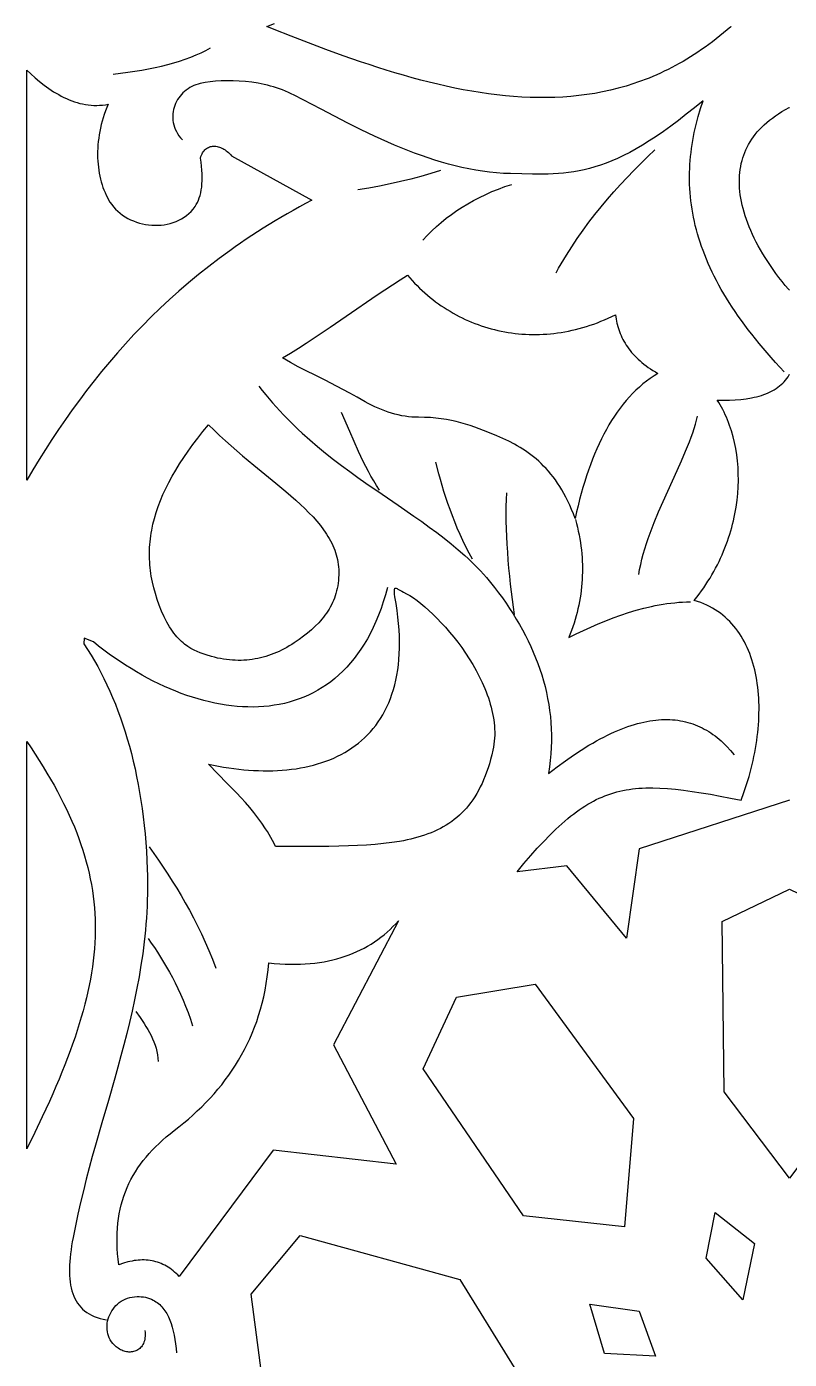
# Model space of a CAD drawing. Extents: x -332 to 348, y -263 to 352.
# Drawn here: x -270.84 to -243.46, y -111.59 to -63.72 of the extents above; entities that cross this region are included whole.
import ezdxf

# ---------------------------------------------------------------- set-up
doc = ezdxf.new("R2010")
doc.units = 0
doc.layers.add('LAYER_1', color=18, linetype='CONTINUOUS')
doc.layers.add('LAYER_2', color=174, linetype='CONTINUOUS')

msp = doc.modelspace()

# ---------------------------------------------------------------- linework, layer by layer
at = {"layer": 'LAYER_1'}
for points in [[(-245.561, -63.718), (-245.564, -63.721), (-245.694, -63.835), (-245.824, -63.945), (-245.954, -64.052), (-246.085, -64.157), (-246.216, -64.258), (-246.348, -64.357), (-246.48, -64.452), (-246.612, -64.545), (-246.744, -64.635), (-246.877, -64.722), (-247.01, -64.807), (-247.144, -64.888), (-247.278, -64.967), (-247.412, -65.044), (-247.546, -65.117), (-247.681, -65.189), (-247.816, -65.257), (-247.951, -65.323), (-248.087, -65.387), (-248.223, -65.448), (-248.36, -65.507), (-248.496, -65.563), (-248.633, -65.617), (-248.771, -65.668), (-248.909, -65.718), (-249.044, -65.764), (-249.324, -65.852), (-249.603, -65.93), (-249.883, -65.999), (-250.165, -66.061), (-250.448, -66.114), (-250.733, -66.158), (-251.019, -66.195), (-251.307, -66.224), (-251.596, -66.246), (-251.887, -66.26), (-252.178, -66.268), (-252.472, -66.268), (-252.767, -66.261), (-253.063, -66.248), (-253.36, -66.228), (-253.658, -66.202), (-253.958, -66.17), (-254.259, -66.131), (-254.56, -66.087), (-254.863, -66.038), (-255.167, -65.983), (-255.472, -65.923), (-255.777, -65.858), (-256.083, -65.788), (-256.39, -65.714), (-256.697, -65.635), (-257.005, -65.552), (-257.314, -65.465), (-257.623, -65.374), (-257.932, -65.28), (-258.241, -65.182), (-258.551, -65.081), (-258.86, -64.978), (-259.482, -64.762), (-260.102, -64.537), (-260.722, -64.304), (-261.341, -64.065), (-261.958, -63.822), (-262.217, -63.718), (-261.948, -63.611)], [(-243.463, -73.183), (-243.488, -73.154), (-243.608, -73.011), (-243.723, -72.869), (-243.835, -72.726), (-243.942, -72.583), (-244.045, -72.441), (-244.145, -72.299), (-244.239, -72.158), (-244.33, -72.016), (-244.417, -71.876), (-244.499, -71.736), (-244.577, -71.596), (-244.651, -71.457), (-244.721, -71.319), (-244.786, -71.182), (-244.847, -71.046), (-244.904, -70.911), (-244.957, -70.778), (-245.005, -70.645), (-245.049, -70.514), (-245.088, -70.384), (-245.124, -70.255), (-245.155, -70.128), (-245.182, -70.003), (-245.205, -69.879), (-245.223, -69.757), (-245.238, -69.636), (-245.248, -69.518), (-245.255, -69.401), (-245.257, -69.286), (-245.255, -69.173), (-245.25, -69.062), (-245.24, -68.952), (-245.226, -68.845), (-245.209, -68.739), (-245.188, -68.635), (-245.162, -68.532), (-245.133, -68.431), (-245.1, -68.332), (-245.063, -68.234), (-245.022, -68.138), (-244.977, -68.043), (-244.927, -67.95), (-244.874, -67.857), (-244.815, -67.766), (-244.753, -67.676), (-244.686, -67.588), (-244.613, -67.5), (-244.536, -67.414), (-244.454, -67.329), (-244.367, -67.245), (-244.275, -67.162), (-244.177, -67.081), (-244.073, -67.001), (-243.964, -66.923), (-243.85, -66.846), (-243.729, -66.771), (-243.602, -66.698), (-243.47, -66.626), (-243.463, -66.623)], [(-243.463, -91.501), (-248.853, -93.25), (-249.305, -96.465), (-251.448, -93.859), (-253.239, -94.075), (-252.988, -93.777), (-252.745, -93.496), (-252.51, -93.233), (-252.281, -92.987), (-252.059, -92.759), (-251.842, -92.546), (-251.629, -92.35), (-251.524, -92.258), (-251.419, -92.169), (-251.315, -92.085), (-251.212, -92.004), (-251.109, -91.927), (-251.007, -91.853), (-250.905, -91.783), (-250.803, -91.717), (-250.7, -91.654), (-250.598, -91.595), (-250.496, -91.539), (-250.393, -91.487), (-250.29, -91.437), (-250.186, -91.392), (-250.082, -91.349), (-249.977, -91.309), (-249.871, -91.273), (-249.764, -91.24), (-249.656, -91.21), (-249.547, -91.182), (-249.436, -91.158), (-249.324, -91.137), (-249.211, -91.118), (-249.096, -91.102), (-248.98, -91.089), (-248.861, -91.079), (-248.741, -91.071), (-248.618, -91.066), (-248.494, -91.063), (-248.367, -91.063), (-248.106, -91.07), (-247.835, -91.086), (-247.553, -91.112), (-247.259, -91.146), (-246.952, -91.188), (-246.632, -91.238), (-246.297, -91.295), (-245.946, -91.359), (-245.58, -91.431), (-245.196, -91.508), (-245.092, -91.225), (-244.996, -90.939), (-244.91, -90.653), (-244.832, -90.366), (-244.764, -90.078), (-244.733, -89.935), (-244.705, -89.791), (-244.679, -89.648), (-244.655, -89.505), (-244.634, -89.363), (-244.615, -89.221), (-244.598, -89.079), (-244.584, -88.938), (-244.573, -88.798), (-244.563, -88.658), (-244.557, -88.52), (-244.553, -88.382), (-244.551, -88.245), (-244.552, -88.109), (-244.556, -87.974), (-244.562, -87.841), (-244.57, -87.708), (-244.582, -87.577), (-244.596, -87.448), (-244.612, -87.319), (-244.631, -87.193), (-244.653, -87.067), (-244.678, -86.944), (-244.705, -86.822), (-244.735, -86.702), (-244.768, -86.584), (-244.804, -86.468), (-244.842, -86.354), (-244.883, -86.242), (-244.927, -86.132), (-244.974, -86.025), (-245.024, -85.919), (-245.077, -85.817), (-245.132, -85.716), (-245.191, -85.618), (-245.252, -85.523), (-245.316, -85.43), (-245.383, -85.34), (-245.454, -85.253), (-245.527, -85.169), (-245.603, -85.087), (-245.682, -85.009), (-245.765, -84.934), (-245.85, -84.862), (-245.938, -84.793), (-246.03, -84.727), (-246.125, -84.665), (-246.223, -84.606), (-246.324, -84.551), (-246.428, -84.5), (-246.535, -84.452), (-246.646, -84.407), (-246.759, -84.367), (-246.876, -84.33), (-246.787, -84.218), (-246.701, -84.105), (-246.617, -83.99), (-246.537, -83.875), (-246.458, -83.759), (-246.383, -83.643), (-246.31, -83.525), (-246.24, -83.407), (-246.173, -83.288), (-246.108, -83.169), (-246.046, -83.049), (-245.986, -82.929), (-245.929, -82.809), (-245.875, -82.687), (-245.823, -82.566), (-245.774, -82.444), (-245.727, -82.322), (-245.682, -82.2), (-245.641, -82.078), (-245.601, -81.955), (-245.564, -81.833), (-245.53, -81.71), (-245.498, -81.587), (-245.468, -81.465), (-245.441, -81.342), (-245.416, -81.22), (-245.393, -81.098), (-245.373, -80.976), (-245.339, -80.734), (-245.314, -80.492), (-245.299, -80.253), (-245.292, -80.016), (-245.294, -79.781), (-245.304, -79.549), (-245.323, -79.321), (-245.35, -79.097), (-245.386, -78.876), (-245.429, -78.66), (-245.48, -78.448), (-245.539, -78.242), (-245.606, -78.041), (-245.642, -77.943), (-245.68, -77.846), (-245.72, -77.751), (-245.761, -77.658), (-245.805, -77.566), (-245.85, -77.475), (-245.897, -77.387), (-245.946, -77.3), (-245.996, -77.215), (-246.049, -77.132), (-245.829, -77.137), (-245.615, -77.135), (-245.406, -77.126), (-245.203, -77.109), (-245.007, -77.085), (-244.818, -77.052), (-244.726, -77.033), (-244.637, -77.012), (-244.549, -76.988), (-244.464, -76.963), (-244.381, -76.935), (-244.301, -76.904), (-244.223, -76.872), (-244.148, -76.837), (-244.075, -76.8), (-244.005, -76.761), (-243.937, -76.719), (-243.873, -76.674), (-243.811, -76.627), (-243.753, -76.578), (-243.697, -76.526), (-243.645, -76.472), (-243.596, -76.414), (-243.55, -76.355), (-243.507, -76.292), (-243.468, -76.227), (-243.468, -76.209), (-243.463, -76.218)]]:
    msp.add_lwpolyline(points, dxfattribs=at)
for points in [[(-270.694, -65.415), (-270.541, -65.553), (-270.382, -65.687), (-270.217, -65.816), (-270.047, -65.939), (-269.872, -66.054), (-269.783, -66.109), (-269.692, -66.161), (-269.601, -66.211), (-269.508, -66.258), (-269.414, -66.302), (-269.319, -66.343), (-269.224, -66.381), (-269.127, -66.415), (-269.03, -66.446), (-268.932, -66.473), (-268.833, -66.496), (-268.733, -66.515), (-268.632, -66.53), (-268.531, -66.541), (-268.429, -66.547), (-268.327, -66.548), (-268.224, -66.544), (-268.12, -66.536), (-268.017, -66.522), (-267.912, -66.502), (-267.963, -66.625), (-268.011, -66.748), (-268.054, -66.871), (-268.094, -66.994), (-268.13, -67.116), (-268.163, -67.239), (-268.191, -67.362), (-268.217, -67.484), (-268.238, -67.605), (-268.256, -67.726), (-268.271, -67.846), (-268.282, -67.966), (-268.29, -68.084), (-268.294, -68.202), (-268.296, -68.318), (-268.294, -68.433), (-268.288, -68.547), (-268.28, -68.659), (-268.268, -68.77), (-268.254, -68.879), (-268.236, -68.986), (-268.215, -69.091), (-268.191, -69.195), (-268.165, -69.296), (-268.135, -69.395), (-268.103, -69.492), (-268.067, -69.586), (-268.029, -69.678), (-267.989, -69.767), (-267.945, -69.854), (-267.899, -69.938), (-267.851, -70.018), (-267.789, -70.109), (-267.721, -70.195), (-267.647, -70.276), (-267.568, -70.352), (-267.485, -70.423), (-267.396, -70.488), (-267.304, -70.549), (-267.208, -70.604), (-267.108, -70.654), (-267.006, -70.699), (-266.901, -70.738), (-266.793, -70.772), (-266.684, -70.8), (-266.574, -70.823), (-266.463, -70.839), (-266.351, -70.85), (-266.238, -70.855), (-266.126, -70.854), (-266.015, -70.847), (-265.905, -70.834), (-265.795, -70.815), (-265.688, -70.79), (-265.583, -70.758), (-265.48, -70.72), (-265.38, -70.675), (-265.284, -70.624), (-265.191, -70.566), (-265.103, -70.502), (-265.018, -70.431), (-264.939, -70.353), (-264.865, -70.269), (-264.797, -70.177), (-264.752, -70.106), (-264.711, -70.031), (-264.675, -69.952), (-264.643, -69.868), (-264.616, -69.778), (-264.592, -69.684), (-264.573, -69.585), (-264.559, -69.48), (-264.549, -69.37), (-264.543, -69.255), (-264.541, -69.134), (-264.544, -69.007), (-264.552, -68.874), (-264.564, -68.734), (-264.58, -68.589), (-264.6, -68.437), (-264.585, -68.385), (-264.567, -68.336), (-264.547, -68.291), (-264.525, -68.25), (-264.501, -68.212), (-264.474, -68.177), (-264.446, -68.146), (-264.416, -68.118), (-264.384, -68.094), (-264.351, -68.073), (-264.317, -68.055), (-264.281, -68.04), (-264.244, -68.029), (-264.206, -68.02), (-264.168, -68.015), (-264.128, -68.013), (-264.088, -68.013), (-264.047, -68.017), (-264.006, -68.024), (-263.965, -68.033), (-263.923, -68.045), (-263.882, -68.06), (-263.84, -68.078), (-263.799, -68.099), (-263.758, -68.122), (-263.718, -68.148), (-263.678, -68.176), (-263.638, -68.207), (-263.6, -68.24), (-263.562, -68.276), (-263.526, -68.314), (-263.491, -68.355), (-260.601, -69.952), (-260.828, -70.072), (-261.053, -70.195), (-261.275, -70.318), (-261.495, -70.443), (-261.712, -70.57), (-261.926, -70.698), (-262.138, -70.827), (-262.347, -70.957), (-262.554, -71.089), (-262.758, -71.222), (-262.96, -71.357), (-263.16, -71.493), (-263.357, -71.63), (-263.551, -71.768), (-263.934, -72.049), (-264.307, -72.334), (-264.672, -72.624), (-265.027, -72.919), (-265.375, -73.219), (-265.713, -73.523), (-266.044, -73.832), (-266.367, -74.144), (-266.682, -74.461), (-266.989, -74.782), (-267.29, -75.107), (-267.583, -75.436), (-267.869, -75.768), (-268.149, -76.104), (-268.422, -76.444), (-268.689, -76.787), (-268.949, -77.133), (-269.204, -77.482), (-269.453, -77.835), (-269.697, -78.19), (-269.936, -78.549), (-270.169, -78.91), (-270.398, -79.273), (-270.621, -79.639), (-270.841, -80.008), (-270.841, -65.276)], [(-257.088, -72.739), (-257.003, -72.834), (-256.915, -72.928), (-256.826, -73.019), (-256.735, -73.108), (-256.643, -73.195), (-256.549, -73.28), (-256.454, -73.363), (-256.357, -73.443), (-256.259, -73.521), (-256.16, -73.598), (-256.059, -73.671), (-255.957, -73.743), (-255.853, -73.812), (-255.748, -73.879), (-255.642, -73.944), (-255.535, -74.007), (-255.427, -74.067), (-255.317, -74.125), (-255.207, -74.18), (-255.095, -74.233), (-254.982, -74.284), (-254.868, -74.333), (-254.754, -74.378), (-254.638, -74.422), (-254.521, -74.463), (-254.404, -74.502), (-254.285, -74.538), (-254.166, -74.572), (-254.046, -74.603), (-253.925, -74.632), (-253.803, -74.658), (-253.681, -74.681), (-253.558, -74.702), (-253.434, -74.721), (-253.31, -74.737), (-253.185, -74.75), (-253.06, -74.761), (-252.934, -74.769), (-252.808, -74.774), (-252.681, -74.777), (-252.554, -74.777), (-252.426, -74.774), (-252.298, -74.769), (-252.169, -74.761), (-252.041, -74.75), (-251.912, -74.737), (-251.782, -74.72), (-251.653, -74.701), (-251.523, -74.679), (-251.394, -74.655), (-251.264, -74.627), (-251.134, -74.597), (-251.004, -74.563), (-250.874, -74.527), (-250.744, -74.488), (-250.614, -74.446), (-250.484, -74.401), (-250.354, -74.354), (-250.224, -74.303), (-250.094, -74.249), (-249.965, -74.193), (-249.836, -74.133), (-249.707, -74.07), (-249.683, -74.224), (-249.651, -74.375), (-249.61, -74.524), (-249.587, -74.597), (-249.562, -74.67), (-249.534, -74.742), (-249.504, -74.813), (-249.472, -74.884), (-249.437, -74.953), (-249.4, -75.022), (-249.361, -75.091), (-249.319, -75.158), (-249.275, -75.225), (-249.228, -75.291), (-249.178, -75.356), (-249.126, -75.42), (-249.071, -75.483), (-249.013, -75.546), (-248.952, -75.607), (-248.889, -75.668), (-248.822, -75.728), (-248.753, -75.787), (-248.681, -75.845), (-248.605, -75.902), (-248.527, -75.958), (-248.445, -76.013), (-248.361, -76.067), (-248.273, -76.12), (-248.182, -76.172), (-248.321, -76.259), (-248.457, -76.352), (-248.59, -76.45), (-248.719, -76.554), (-248.846, -76.663), (-248.969, -76.776), (-249.089, -76.896), (-249.205, -77.02), (-249.319, -77.149), (-249.429, -77.283), (-249.537, -77.422), (-249.642, -77.566), (-249.743, -77.715), (-249.842, -77.868), (-249.937, -78.026), (-250.03, -78.189), (-250.12, -78.357), (-250.207, -78.529), (-250.292, -78.705), (-250.373, -78.886), (-250.452, -79.071), (-250.529, -79.261), (-250.602, -79.455), (-250.673, -79.653), (-250.742, -79.855), (-250.808, -80.062), (-250.871, -80.272), (-250.932, -80.486), (-250.991, -80.705), (-251.047, -80.927), (-251.101, -81.153), (-251.152, -81.383), (-251.215, -81.219), (-251.279, -81.062), (-251.346, -80.91), (-251.414, -80.764), (-251.484, -80.624), (-251.556, -80.49), (-251.63, -80.36), (-251.706, -80.236), (-251.783, -80.117), (-251.862, -80.003), (-251.943, -79.894), (-252.026, -79.789), (-252.11, -79.689), (-252.195, -79.593), (-252.282, -79.501), (-252.371, -79.413), (-252.461, -79.329), (-252.552, -79.248), (-252.645, -79.171), (-252.739, -79.098), (-252.834, -79.027), (-252.931, -78.96), (-253.029, -78.896), (-253.128, -78.834), (-253.229, -78.775), (-253.33, -78.718), (-253.536, -78.612), (-253.747, -78.513), (-253.961, -78.421), (-254.281, -78.29), (-254.598, -78.165), (-254.758, -78.107), (-254.919, -78.051), (-255.083, -77.999), (-255.25, -77.95), (-255.42, -77.906), (-255.594, -77.867), (-255.774, -77.832), (-255.959, -77.803), (-256.151, -77.78), (-256.35, -77.764), (-256.557, -77.754), (-256.773, -77.752), (-256.892, -77.75), (-257.012, -77.743), (-257.133, -77.731), (-257.255, -77.714), (-257.377, -77.693), (-257.5, -77.667), (-257.622, -77.637), (-257.745, -77.603), (-257.867, -77.564), (-257.989, -77.522), (-258.109, -77.476), (-258.229, -77.426), (-258.347, -77.373), (-258.464, -77.317), (-258.579, -77.257), (-258.692, -77.195), (-258.979, -77.033), (-259.244, -76.886), (-259.719, -76.631), (-260.128, -76.42), (-260.486, -76.241), (-260.804, -76.082), (-261.096, -75.933), (-261.376, -75.783), (-261.514, -75.703), (-261.655, -75.619), (-261.371, -75.446), (-261.087, -75.267), (-260.802, -75.084), (-260.516, -74.896), (-259.945, -74.513), (-259.376, -74.123), (-258.255, -73.354), (-257.708, -72.987), (-257.439, -72.811), (-257.173, -72.641)], [(-264.116, -78.219), (-263.913, -78.411), (-263.709, -78.599), (-263.504, -78.782), (-263.299, -78.96), (-263.094, -79.134), (-262.688, -79.472), (-261.902, -80.114), (-261.532, -80.422), (-261.354, -80.575), (-261.182, -80.727), (-261.016, -80.878), (-260.857, -81.029), (-260.706, -81.18), (-260.562, -81.332), (-260.426, -81.485), (-260.299, -81.638), (-260.182, -81.793), (-260.127, -81.872), (-260.074, -81.95), (-260.024, -82.03), (-259.977, -82.11), (-259.933, -82.19), (-259.891, -82.271), (-259.853, -82.353), (-259.817, -82.435), (-259.784, -82.519), (-259.754, -82.603), (-259.728, -82.688), (-259.705, -82.774), (-259.685, -82.86), (-259.668, -82.948), (-259.655, -83.037), (-259.645, -83.127), (-259.639, -83.218), (-259.636, -83.31), (-259.637, -83.414), (-259.642, -83.515), (-259.65, -83.614), (-259.661, -83.71), (-259.675, -83.805), (-259.693, -83.897), (-259.714, -83.988), (-259.738, -84.076), (-259.765, -84.162), (-259.795, -84.247), (-259.828, -84.329), (-259.863, -84.41), (-259.902, -84.489), (-259.943, -84.566), (-259.986, -84.642), (-260.032, -84.716), (-260.081, -84.788), (-260.132, -84.86), (-260.185, -84.929), (-260.241, -84.997), (-260.298, -85.064), (-260.358, -85.13), (-260.483, -85.258), (-260.616, -85.382), (-260.756, -85.501), (-260.903, -85.617), (-261.055, -85.731), (-261.233, -85.853), (-261.323, -85.911), (-261.414, -85.966), (-261.505, -86.018), (-261.596, -86.068), (-261.688, -86.115), (-261.781, -86.159), (-261.875, -86.201), (-261.969, -86.24), (-262.063, -86.276), (-262.158, -86.309), (-262.254, -86.34), (-262.351, -86.367), (-262.448, -86.392), (-262.545, -86.414), (-262.644, -86.433), (-262.743, -86.449), (-262.842, -86.462), (-262.943, -86.472), (-263.044, -86.478), (-263.145, -86.482), (-263.248, -86.483), (-263.351, -86.481), (-263.455, -86.475), (-263.559, -86.466), (-263.664, -86.454), (-263.77, -86.439), (-263.877, -86.421), (-263.985, -86.399), (-264.093, -86.374), (-264.202, -86.346), (-264.401, -86.288), (-264.506, -86.254), (-264.614, -86.214), (-264.723, -86.168), (-264.834, -86.114), (-264.946, -86.052), (-265.059, -85.98), (-265.171, -85.897), (-265.227, -85.852), (-265.282, -85.803), (-265.338, -85.75), (-265.392, -85.695), (-265.447, -85.636), (-265.501, -85.573), (-265.554, -85.506), (-265.606, -85.436), (-265.658, -85.361), (-265.709, -85.282), (-265.759, -85.198), (-265.808, -85.111), (-265.856, -85.018), (-265.903, -84.921), (-265.996, -84.71), (-266.08, -84.501), (-266.156, -84.293), (-266.222, -84.085), (-266.279, -83.877), (-266.328, -83.67), (-266.367, -83.463), (-266.383, -83.36), (-266.397, -83.257), (-266.409, -83.153), (-266.418, -83.05), (-266.425, -82.947), (-266.43, -82.843), (-266.432, -82.74), (-266.433, -82.636), (-266.431, -82.533), (-266.426, -82.429), (-266.419, -82.325), (-266.41, -82.221), (-266.399, -82.117), (-266.385, -82.012), (-266.37, -81.908), (-266.351, -81.803), (-266.308, -81.593), (-266.255, -81.382), (-266.192, -81.17), (-266.121, -80.957), (-266.039, -80.742), (-265.949, -80.526), (-265.849, -80.309), (-265.739, -80.09), (-265.62, -79.868), (-265.491, -79.646), (-265.352, -79.421), (-265.204, -79.193), (-265.046, -78.964), (-264.879, -78.732), (-264.701, -78.498), (-264.514, -78.261), (-264.317, -78.021)], [(-257.575, -83.889), (-257.546, -83.902), (-257.512, -83.921), (-257.425, -83.972), (-257.374, -84.001), (-257.316, -84.03), (-257.203, -84.087), (-257.084, -84.158), (-256.957, -84.241), (-256.825, -84.336), (-256.688, -84.443), (-256.546, -84.561), (-256.402, -84.689), (-256.255, -84.827), (-256.106, -84.975), (-255.956, -85.131), (-255.807, -85.296), (-255.658, -85.468), (-255.511, -85.648), (-255.366, -85.834), (-255.224, -86.026), (-255.087, -86.224), (-254.954, -86.427), (-254.827, -86.635), (-254.706, -86.846), (-254.593, -87.061), (-254.488, -87.278), (-254.439, -87.388), (-254.392, -87.498), (-254.348, -87.609), (-254.306, -87.72), (-254.267, -87.832), (-254.23, -87.943), (-254.197, -88.055), (-254.166, -88.167), (-254.138, -88.279), (-254.114, -88.391), (-254.093, -88.503), (-254.075, -88.615), (-254.061, -88.726), (-254.05, -88.837), (-254.043, -88.948), (-254.039, -89.059), (-254.04, -89.168), (-254.044, -89.278), (-254.053, -89.386), (-254.066, -89.494), (-254.083, -89.602), (-254.104, -89.708), (-254.144, -89.876), (-254.186, -90.039), (-254.231, -90.196), (-254.279, -90.348), (-254.329, -90.495), (-254.382, -90.636), (-254.437, -90.773), (-254.495, -90.904), (-254.556, -91.031), (-254.619, -91.152), (-254.685, -91.269), (-254.754, -91.382), (-254.825, -91.49), (-254.899, -91.593), (-254.975, -91.692), (-255.055, -91.787), (-255.136, -91.877), (-255.221, -91.964), (-255.308, -92.047), (-255.397, -92.125), (-255.489, -92.2), (-255.584, -92.272), (-255.682, -92.339), (-255.782, -92.403), (-255.884, -92.464), (-255.99, -92.522), (-256.097, -92.576), (-256.208, -92.627), (-256.321, -92.675), (-256.437, -92.72), (-256.555, -92.763), (-256.676, -92.802), (-256.799, -92.839), (-256.925, -92.873), (-257.054, -92.905), (-257.185, -92.935), (-257.319, -92.962), (-257.455, -92.987), (-257.736, -93.031), (-258.027, -93.067), (-258.328, -93.096), (-258.64, -93.119), (-258.962, -93.137), (-259.294, -93.149), (-259.636, -93.159), (-259.989, -93.164), (-260.352, -93.168), (-261.906, -93.172), (-261.961, -93.06), (-262.018, -92.949), (-262.077, -92.842), (-262.138, -92.736), (-262.201, -92.632), (-262.265, -92.53), (-262.399, -92.332), (-262.539, -92.139), (-262.683, -91.953), (-262.833, -91.771), (-262.988, -91.593), (-263.146, -91.418), (-263.307, -91.245), (-263.638, -90.903), (-263.976, -90.56), (-264.317, -90.209), (-264.135, -90.247), (-263.952, -90.283), (-263.77, -90.315), (-263.589, -90.344), (-263.409, -90.369), (-263.229, -90.391), (-263.05, -90.41), (-262.872, -90.425), (-262.696, -90.436), (-262.52, -90.444), (-262.346, -90.449), (-262.173, -90.449), (-262.002, -90.446), (-261.833, -90.439), (-261.665, -90.429), (-261.499, -90.414), (-261.334, -90.396), (-261.172, -90.374), (-261.012, -90.348), (-260.854, -90.318), (-260.699, -90.283), (-260.545, -90.245), (-260.395, -90.203), (-260.247, -90.157), (-260.101, -90.106), (-259.959, -90.051), (-259.819, -89.992), (-259.682, -89.929), (-259.548, -89.861), (-259.418, -89.789), (-259.291, -89.712), (-259.167, -89.631), (-259.047, -89.546), (-258.93, -89.456), (-258.817, -89.361), (-258.708, -89.262), (-258.602, -89.158), (-258.501, -89.05), (-258.403, -88.936), (-258.31, -88.818), (-258.221, -88.695), (-258.137, -88.567), (-258.057, -88.435), (-257.981, -88.297), (-257.91, -88.154), (-257.844, -88.007), (-257.783, -87.854), (-257.727, -87.696), (-257.675, -87.533), (-257.629, -87.365), (-257.589, -87.192), (-257.553, -87.013), (-257.523, -86.829), (-257.499, -86.64), (-257.48, -86.446), (-257.467, -86.246), (-257.46, -86.04), (-257.458, -85.829), (-257.463, -85.613), (-257.474, -85.39), (-257.491, -85.163), (-257.515, -84.929), (-257.545, -84.69), (-257.581, -84.445), (-257.619, -84.198), (-257.631, -84.105), (-257.638, -84.03), (-257.64, -83.973), (-257.638, -83.931), (-257.63, -83.904), (-257.624, -83.895), (-257.617, -83.888), (-257.609, -83.885), (-257.599, -83.884)], [(-270.685, -89.63), (-270.534, -89.858), (-270.389, -90.085), (-270.248, -90.309), (-270.113, -90.532), (-269.983, -90.753), (-269.858, -90.972), (-269.739, -91.189), (-269.625, -91.405), (-269.515, -91.62), (-269.411, -91.834), (-269.312, -92.046), (-269.218, -92.257), (-269.129, -92.468), (-269.046, -92.677), (-268.967, -92.886), (-268.893, -93.094), (-268.824, -93.301), (-268.761, -93.508), (-268.702, -93.715), (-268.648, -93.921), (-268.6, -94.128), (-268.556, -94.334), (-268.517, -94.54), (-268.483, -94.747), (-268.454, -94.954), (-268.43, -95.161), (-268.411, -95.368), (-268.396, -95.577), (-268.387, -95.785), (-268.382, -95.995), (-268.382, -96.206), (-268.387, -96.417), (-268.396, -96.63), (-268.411, -96.844), (-268.43, -97.059), (-268.454, -97.276), (-268.483, -97.494), (-268.516, -97.713), (-268.554, -97.935), (-268.597, -98.158), (-268.645, -98.383), (-268.697, -98.61), (-268.753, -98.839), (-268.815, -99.071), (-268.881, -99.305), (-268.951, -99.541), (-269.027, -99.78), (-269.106, -100.021), (-269.191, -100.265), (-269.279, -100.512), (-269.373, -100.762), (-269.471, -101.015), (-269.573, -101.271), (-269.68, -101.53), (-269.791, -101.793), (-269.907, -102.059), (-270.027, -102.329), (-270.152, -102.602), (-270.281, -102.879), (-270.552, -103.445), (-270.841, -104.028), (-270.841, -89.399)], [(-241.051, -95.864), (-241.123, -101.984), (-243.463, -105.079), (-245.803, -101.984), (-245.875, -95.864), (-243.463, -94.698)], [(-259.822, -100.295), (-257.574, -104.582), (-261.989, -104.077), (-265.361, -108.616), (-265.416, -108.56), (-265.472, -108.507), (-265.529, -108.457), (-265.587, -108.409), (-265.645, -108.364), (-265.704, -108.322), (-265.764, -108.283), (-265.825, -108.246), (-265.887, -108.213), (-265.949, -108.181), (-266.012, -108.153), (-266.077, -108.128), (-266.141, -108.105), (-266.207, -108.085), (-266.274, -108.068), (-266.341, -108.053), (-266.409, -108.041), (-266.478, -108.032), (-266.548, -108.026), (-266.618, -108.023), (-266.69, -108.022), (-266.762, -108.024), (-266.835, -108.029), (-266.909, -108.036), (-266.983, -108.047), (-267.059, -108.06), (-267.135, -108.076), (-267.212, -108.094), (-267.369, -108.14), (-267.529, -108.196), (-267.555, -107.997), (-267.575, -107.802), (-267.589, -107.61), (-267.597, -107.422), (-267.598, -107.237), (-267.594, -107.056), (-267.584, -106.878), (-267.568, -106.704), (-267.546, -106.533), (-267.519, -106.365), (-267.485, -106.201), (-267.446, -106.039), (-267.402, -105.881), (-267.351, -105.726), (-267.296, -105.573), (-267.234, -105.424), (-267.168, -105.277), (-267.096, -105.133), (-267.018, -104.992), (-266.936, -104.853), (-266.848, -104.717), (-266.755, -104.584), (-266.656, -104.453), (-266.553, -104.324), (-266.445, -104.198), (-266.331, -104.074), (-266.213, -103.953), (-266.09, -103.833), (-265.962, -103.716), (-265.829, -103.6), (-265.691, -103.487), (-265.549, -103.375), (-265.375, -103.24), (-265.204, -103.101), (-265.037, -102.96), (-264.874, -102.817), (-264.715, -102.67), (-264.559, -102.52), (-264.407, -102.367), (-264.259, -102.211), (-264.115, -102.052), (-263.976, -101.89), (-263.841, -101.725), (-263.71, -101.556), (-263.583, -101.383), (-263.461, -101.207), (-263.344, -101.027), (-263.232, -100.844), (-263.124, -100.657), (-263.021, -100.466), (-262.923, -100.271), (-262.831, -100.073), (-262.743, -99.87), (-262.661, -99.663), (-262.584, -99.452), (-262.513, -99.237), (-262.447, -99.017), (-262.387, -98.793), (-262.333, -98.565), (-262.284, -98.332), (-262.241, -98.094), (-262.205, -97.852), (-262.174, -97.605), (-262.15, -97.353), (-261.951, -97.372), (-261.756, -97.386), (-261.565, -97.396), (-261.378, -97.4), (-261.194, -97.401), (-261.014, -97.396), (-260.838, -97.387), (-260.665, -97.374), (-260.496, -97.356), (-260.33, -97.334), (-260.167, -97.308), (-260.009, -97.277), (-259.853, -97.242), (-259.701, -97.203), (-259.552, -97.16), (-259.407, -97.113), (-259.264, -97.062), (-259.125, -97.006), (-258.99, -96.947), (-258.857, -96.884), (-258.727, -96.817), (-258.6, -96.746), (-258.477, -96.672), (-258.356, -96.593), (-258.239, -96.512), (-258.124, -96.426), (-258.012, -96.337), (-257.903, -96.245), (-257.796, -96.149), (-257.693, -96.049), (-257.592, -95.946), (-257.494, -95.84)], [(-249.057, -102.94), (-249.377, -106.829), (-253.009, -106.435), (-256.613, -101.153), (-255.416, -98.58), (-252.582, -98.119)], [(-244.716, -107.429), (-245.131, -109.457), (-246.444, -107.955), (-246.12, -106.319)], [(-255.289, -108.722), (-253.338, -111.885), (-256.68, -113.732), (-262.404, -112.174), (-262.785, -109.255), (-261.022, -107.146)], [(-248.848, -109.863), (-248.262, -111.474), (-250.099, -111.383), (-250.629, -109.608)]]:
    msp.add_lwpolyline(points, close=True, dxfattribs=at)
at = {"layer": 'LAYER_2'}
for points in [[(-267.741, -65.424), (-267.474, -65.393), (-267.213, -65.359), (-266.958, -65.321), (-266.709, -65.28), (-266.466, -65.235), (-266.23, -65.187), (-265.999, -65.134), (-265.776, -65.078), (-265.559, -65.018), (-265.349, -64.954), (-265.146, -64.886), (-264.95, -64.813), (-264.761, -64.736), (-264.58, -64.655), (-264.406, -64.569), (-264.239, -64.479)], [(-243.644, -76.121), (-243.805, -75.949), (-243.962, -75.778), (-244.115, -75.607), (-244.264, -75.438), (-244.408, -75.27), (-244.548, -75.102), (-244.683, -74.935), (-244.815, -74.77), (-244.942, -74.605), (-245.065, -74.441), (-245.184, -74.278), (-245.299, -74.115), (-245.41, -73.953), (-245.517, -73.793), (-245.62, -73.633), (-245.719, -73.473), (-245.814, -73.315), (-245.905, -73.157), (-245.993, -73), (-246.077, -72.843), (-246.157, -72.687), (-246.233, -72.532), (-246.306, -72.377), (-246.375, -72.223), (-246.44, -72.07), (-246.502, -71.917), (-246.56, -71.765), (-246.615, -71.613), (-246.666, -71.462), (-246.714, -71.311), (-246.759, -71.161), (-246.8, -71.012), (-246.838, -70.862), (-246.872, -70.714), (-246.904, -70.565), (-246.932, -70.417), (-246.957, -70.27), (-246.979, -70.123), (-246.997, -69.976), (-247.013, -69.83), (-247.026, -69.683), (-247.035, -69.538), (-247.042, -69.392), (-247.046, -69.247), (-247.046, -69.102), (-247.044, -68.957), (-247.04, -68.813), (-247.032, -68.669), (-247.022, -68.525), (-247.008, -68.381), (-246.993, -68.237), (-246.974, -68.094), (-246.953, -67.95), (-246.93, -67.807), (-246.904, -67.664), (-246.875, -67.521), (-246.844, -67.378), (-246.81, -67.235), (-246.775, -67.092), (-246.736, -66.949), (-246.653, -66.663), (-246.561, -66.378), (-246.866, -66.631), (-247.161, -66.867), (-247.445, -67.088), (-247.72, -67.294), (-247.986, -67.484), (-248.243, -67.661), (-248.492, -67.823), (-248.733, -67.973), (-248.966, -68.11), (-249.193, -68.234), (-249.414, -68.347), (-249.629, -68.449), (-249.839, -68.541), (-250.044, -68.622), (-250.244, -68.694), (-250.441, -68.758), (-250.635, -68.812), (-250.825, -68.86), (-251.013, -68.899), (-251.2, -68.932), (-251.385, -68.959), (-251.569, -68.98), (-251.753, -68.996), (-251.936, -69.008), (-252.121, -69.015), (-252.306, -69.019), (-252.682, -69.018), (-253.069, -69.01), (-253.469, -68.999), (-253.723, -68.988), (-253.975, -68.969), (-254.225, -68.944), (-254.475, -68.911), (-254.723, -68.872), (-254.97, -68.827), (-255.215, -68.775), (-255.46, -68.718), (-255.704, -68.655), (-255.948, -68.586), (-256.19, -68.512), (-256.432, -68.433), (-256.673, -68.35), (-256.913, -68.261), (-257.154, -68.169), (-257.393, -68.073), (-257.633, -67.972), (-257.872, -67.869), (-258.111, -67.762), (-258.351, -67.652), (-258.829, -67.423), (-259.308, -67.185), (-259.788, -66.939), (-260.271, -66.688), (-261.244, -66.177), (-261.344, -66.126), (-261.446, -66.079), (-261.549, -66.034), (-261.654, -65.992), (-261.761, -65.953), (-261.869, -65.917), (-261.978, -65.883), (-262.088, -65.852), (-262.2, -65.824), (-262.311, -65.798), (-262.536, -65.753), (-262.762, -65.717), (-262.987, -65.691), (-263.21, -65.673), (-263.43, -65.664), (-263.645, -65.663), (-263.855, -65.669), (-264.057, -65.682), (-264.25, -65.702), (-264.434, -65.728), (-264.607, -65.76), (-264.686, -65.78), (-264.764, -65.804), (-264.839, -65.833), (-264.911, -65.867), (-264.981, -65.905), (-265.048, -65.948), (-265.112, -65.994), (-265.172, -66.043), (-265.23, -66.097), (-265.283, -66.153), (-265.334, -66.213), (-265.38, -66.275), (-265.422, -66.34), (-265.46, -66.407), (-265.494, -66.477), (-265.524, -66.548), (-265.548, -66.621), (-265.568, -66.696), (-265.583, -66.772), (-265.593, -66.849), (-265.598, -66.928), (-265.597, -67.006), (-265.59, -67.086), (-265.578, -67.165), (-265.56, -67.245), (-265.535, -67.325), (-265.505, -67.404), (-265.468, -67.482), (-265.424, -67.56), (-265.374, -67.637), (-265.316, -67.712), (-265.252, -67.786)], [(-251.834, -72.56), (-251.745, -72.399), (-251.654, -72.24), (-251.467, -71.928), (-251.274, -71.622), (-251.075, -71.323), (-250.87, -71.03), (-250.66, -70.743), (-250.443, -70.462), (-250.222, -70.186), (-249.995, -69.916), (-249.764, -69.65), (-249.529, -69.389), (-249.289, -69.133), (-249.045, -68.881), (-248.797, -68.633), (-248.545, -68.388), (-248.291, -68.148)], [(-255.984, -68.883), (-256.334, -68.993), (-256.69, -69.096), (-257.052, -69.193), (-257.42, -69.284), (-257.794, -69.369), (-258.174, -69.447), (-258.56, -69.519), (-258.952, -69.585)], [(-256.622, -71.39), (-256.465, -71.22), (-256.301, -71.057), (-256.133, -70.9), (-255.958, -70.748), (-255.778, -70.602), (-255.593, -70.462), (-255.401, -70.328), (-255.205, -70.2), (-255.002, -70.078), (-254.795, -69.961), (-254.581, -69.85), (-254.362, -69.745), (-254.137, -69.646), (-253.907, -69.553), (-253.671, -69.466), (-253.43, -69.384)], [(-262.502, -76.631), (-262.382, -76.787), (-262.261, -76.94), (-262.137, -77.089), (-262.012, -77.236), (-261.885, -77.38), (-261.757, -77.521), (-261.627, -77.66), (-261.495, -77.796), (-261.362, -77.93), (-261.228, -78.062), (-261.092, -78.191), (-260.955, -78.318), (-260.678, -78.565), (-260.397, -78.805), (-260.113, -79.038), (-259.826, -79.264), (-259.536, -79.484), (-259.246, -79.699), (-258.954, -79.909), (-258.662, -80.115), (-258.08, -80.517), (-257.503, -80.912), (-256.938, -81.303), (-256.66, -81.498), (-256.388, -81.695), (-256.12, -81.894), (-255.858, -82.095), (-255.602, -82.299), (-255.354, -82.507), (-255.113, -82.719), (-254.995, -82.827), (-254.88, -82.936), (-254.766, -83.046), (-254.655, -83.158), (-254.547, -83.272), (-254.44, -83.387), (-254.337, -83.504), (-254.235, -83.622), (-254.137, -83.743), (-254.041, -83.865), (-253.901, -84.052), (-253.765, -84.24), (-253.633, -84.429), (-253.505, -84.619), (-253.382, -84.81), (-253.264, -85.003), (-253.15, -85.197), (-253.041, -85.392), (-252.936, -85.589), (-252.837, -85.787), (-252.743, -85.986), (-252.654, -86.187), (-252.57, -86.389), (-252.492, -86.593), (-252.419, -86.798), (-252.351, -87.005), (-252.289, -87.214), (-252.233, -87.424), (-252.183, -87.635), (-252.139, -87.848), (-252.1, -88.063), (-252.068, -88.28), (-252.042, -88.498), (-252.023, -88.718), (-252.009, -88.94), (-252.003, -89.164), (-252.003, -89.39), (-252.01, -89.617), (-252.023, -89.846), (-252.044, -90.077), (-252.071, -90.311), (-252.106, -90.546), (-251.801, -90.311), (-251.504, -90.093), (-251.214, -89.891), (-250.931, -89.705), (-250.655, -89.534), (-250.52, -89.454), (-250.387, -89.379), (-250.255, -89.307), (-250.124, -89.238), (-249.996, -89.174), (-249.869, -89.113), (-249.744, -89.055), (-249.62, -89.002), (-249.498, -88.952), (-249.378, -88.905), (-249.259, -88.862), (-249.142, -88.822), (-249.026, -88.786), (-248.912, -88.753), (-248.799, -88.724), (-248.688, -88.698), (-248.578, -88.675), (-248.47, -88.656), (-248.363, -88.64), (-248.258, -88.627), (-248.154, -88.617), (-248.052, -88.61), (-247.951, -88.607), (-247.851, -88.606), (-247.753, -88.609), (-247.656, -88.615), (-247.561, -88.623), (-247.467, -88.635), (-247.374, -88.65), (-247.282, -88.667), (-247.192, -88.687), (-247.103, -88.711), (-247.015, -88.737), (-246.929, -88.765), (-246.844, -88.797), (-246.76, -88.831), (-246.677, -88.868), (-246.595, -88.907), (-246.515, -88.949), (-246.436, -88.994), (-246.358, -89.041), (-246.281, -89.091), (-246.205, -89.143), (-246.13, -89.198), (-246.056, -89.255), (-245.984, -89.315), (-245.912, -89.376), (-245.842, -89.441), (-245.704, -89.576), (-245.57, -89.72), (-245.44, -89.872)], [(-258.181, -80.364), (-258.284, -80.204), (-258.384, -80.039), (-258.481, -79.87), (-258.575, -79.698), (-258.667, -79.522), (-258.756, -79.345), (-258.842, -79.165), (-258.926, -78.985), (-259.089, -78.623), (-259.243, -78.265), (-259.534, -77.579)], [(-248.869, -83.397), (-248.837, -83.216), (-248.799, -83.034), (-248.755, -82.85), (-248.705, -82.664), (-248.65, -82.477), (-248.59, -82.29), (-248.526, -82.101), (-248.458, -81.912), (-248.387, -81.722), (-248.313, -81.532), (-248.157, -81.152), (-247.994, -80.774), (-247.827, -80.399), (-247.495, -79.666), (-247.337, -79.31), (-247.188, -78.965), (-247.052, -78.631), (-246.99, -78.469), (-246.932, -78.31), (-246.879, -78.155), (-246.832, -78.004), (-246.79, -77.858), (-246.754, -77.715)], [(-254.842, -82.851), (-254.962, -82.628), (-255.075, -82.404), (-255.183, -82.18), (-255.285, -81.957), (-255.382, -81.733), (-255.473, -81.511), (-255.56, -81.289), (-255.642, -81.068), (-255.719, -80.848), (-255.792, -80.63), (-255.861, -80.414), (-255.926, -80.199), (-255.987, -79.987), (-256.045, -79.778), (-256.153, -79.367)], [(-253.328, -84.838), (-253.367, -84.572), (-253.403, -84.299), (-253.438, -84.022), (-253.47, -83.74), (-253.5, -83.456), (-253.527, -83.17), (-253.552, -82.883), (-253.573, -82.597), (-253.591, -82.312), (-253.606, -82.031), (-253.616, -81.753), (-253.623, -81.481), (-253.626, -81.215), (-253.625, -80.956), (-253.619, -80.706), (-253.608, -80.465)], [(-251.141, -81.425), (-251.104, -81.563), (-251.071, -81.701), (-251.04, -81.839), (-251.012, -81.976), (-250.987, -82.112), (-250.965, -82.248), (-250.946, -82.383), (-250.929, -82.518), (-250.916, -82.653), (-250.905, -82.787), (-250.897, -82.921), (-250.892, -83.054), (-250.89, -83.187), (-250.89, -83.319), (-250.894, -83.452), (-250.9, -83.584), (-250.909, -83.715), (-250.921, -83.847), (-250.936, -83.978), (-250.953, -84.109), (-250.973, -84.239), (-250.997, -84.369), (-251.022, -84.499), (-251.051, -84.629), (-251.082, -84.759), (-251.117, -84.889), (-251.154, -85.018), (-251.193, -85.147), (-251.236, -85.276), (-251.281, -85.405), (-251.329, -85.534), (-251.38, -85.663), (-251.118, -85.534), (-250.854, -85.408), (-250.589, -85.287), (-250.322, -85.171), (-250.053, -85.06), (-249.783, -84.956), (-249.512, -84.858), (-249.239, -84.767), (-248.965, -84.684), (-248.69, -84.61), (-248.413, -84.545), (-248.274, -84.516), (-248.135, -84.49), (-247.995, -84.466), (-247.855, -84.445), (-247.715, -84.426), (-247.575, -84.411), (-247.434, -84.398), (-247.293, -84.388), (-247.152, -84.382), (-247.011, -84.378)], [(-257.89, -83.868), (-257.962, -84.128), (-258.039, -84.38), (-258.121, -84.622), (-258.209, -84.856), (-258.302, -85.081), (-258.4, -85.298), (-258.503, -85.505), (-258.611, -85.705), (-258.723, -85.896), (-258.84, -86.078), (-258.962, -86.253), (-259.087, -86.419), (-259.217, -86.577), (-259.351, -86.727), (-259.49, -86.869), (-259.631, -87.004), (-259.777, -87.13), (-259.926, -87.249), (-260.079, -87.36), (-260.235, -87.463), (-260.394, -87.559), (-260.557, -87.648), (-260.722, -87.729), (-260.891, -87.803), (-261.062, -87.87), (-261.236, -87.929), (-261.412, -87.982), (-261.591, -88.027), (-261.772, -88.066), (-261.955, -88.098), (-262.141, -88.123), (-262.328, -88.142), (-262.517, -88.153), (-262.708, -88.159), (-262.9, -88.158), (-263.094, -88.15), (-263.289, -88.136), (-263.486, -88.116), (-263.683, -88.09), (-263.882, -88.058), (-264.081, -88.02), (-264.281, -87.976), (-264.482, -87.926), (-264.683, -87.87), (-264.885, -87.809), (-265.087, -87.741), (-265.289, -87.669), (-265.491, -87.591), (-265.693, -87.507), (-265.895, -87.419), (-266.097, -87.325), (-266.298, -87.225), (-266.498, -87.121), (-266.698, -87.012), (-266.897, -86.898), (-267.095, -86.779), (-267.292, -86.655), (-267.488, -86.526), (-267.683, -86.393), (-267.876, -86.255), (-268.068, -86.113), (-268.258, -85.967), (-268.446, -85.816), (-268.774, -85.681), (-268.784, -85.894), (-268.656, -86.09), (-268.531, -86.291), (-268.41, -86.497), (-268.292, -86.707), (-268.178, -86.921), (-268.067, -87.14), (-267.959, -87.363), (-267.855, -87.59), (-267.755, -87.822), (-267.658, -88.059), (-267.565, -88.299), (-267.475, -88.544), (-267.389, -88.794), (-267.307, -89.047), (-267.228, -89.305), (-267.154, -89.567), (-267.083, -89.833), (-267.016, -90.103), (-266.952, -90.377), (-266.893, -90.656), (-266.838, -90.938), (-266.787, -91.225), (-266.74, -91.516), (-266.697, -91.81), (-266.658, -92.109), (-266.623, -92.412), (-266.592, -92.718), (-266.566, -93.029), (-266.544, -93.343), (-266.526, -93.662), (-266.513, -93.984), (-266.507, -94.208), (-266.503, -94.432), (-266.503, -94.654), (-266.506, -94.874), (-266.511, -95.094), (-266.519, -95.312), (-266.53, -95.529), (-266.544, -95.745), (-266.56, -95.96), (-266.579, -96.174), (-266.599, -96.387), (-266.623, -96.599), (-266.648, -96.81), (-266.676, -97.02), (-266.737, -97.438), (-266.806, -97.853), (-266.882, -98.264), (-266.965, -98.674), (-267.054, -99.081), (-267.148, -99.486), (-267.247, -99.889), (-267.351, -100.292), (-267.458, -100.693), (-267.567, -101.093), (-267.68, -101.493), (-267.909, -102.293), (-268.141, -103.096), (-268.371, -103.902), (-268.484, -104.307), (-268.595, -104.715), (-268.702, -105.125), (-268.806, -105.537), (-268.906, -105.953), (-269.002, -106.371), (-269.092, -106.793), (-269.176, -107.219), (-269.203, -107.369), (-269.227, -107.517), (-269.249, -107.662), (-269.267, -107.803), (-269.281, -107.941), (-269.292, -108.076), (-269.3, -108.208), (-269.303, -108.336), (-269.303, -108.461), (-269.299, -108.582), (-269.291, -108.699), (-269.279, -108.812), (-269.262, -108.922), (-269.241, -109.028), (-269.215, -109.129), (-269.185, -109.227), (-269.15, -109.321), (-269.11, -109.41), (-269.065, -109.495), (-269.015, -109.575), (-268.96, -109.651), (-268.899, -109.722), (-268.833, -109.789), (-268.761, -109.851), (-268.684, -109.908), (-268.601, -109.961), (-268.512, -110.008), (-268.417, -110.05), (-268.315, -110.087), (-268.208, -110.119), (-268.094, -110.146), (-267.973, -110.167)], [(-266.442, -93.18), (-266.107, -93.665), (-265.941, -93.911), (-265.778, -94.16), (-265.616, -94.411), (-265.456, -94.667), (-265.3, -94.927), (-265.146, -95.192), (-264.995, -95.461), (-264.848, -95.737), (-264.704, -96.019), (-264.565, -96.308), (-264.43, -96.604), (-264.299, -96.907), (-264.174, -97.219), (-264.054, -97.54)], [(-266.485, -96.473), (-266.371, -96.636), (-266.258, -96.802), (-266.146, -96.971), (-266.035, -97.144), (-265.927, -97.32), (-265.82, -97.5), (-265.715, -97.685), (-265.612, -97.875), (-265.511, -98.07), (-265.413, -98.27), (-265.317, -98.477), (-265.224, -98.69), (-265.135, -98.91), (-265.048, -99.136), (-264.964, -99.371), (-264.884, -99.613)], [(-266.922, -99.094), (-266.771, -99.309), (-266.627, -99.524), (-266.559, -99.633), (-266.494, -99.742), (-266.433, -99.852), (-266.375, -99.963), (-266.322, -100.075), (-266.275, -100.188), (-266.232, -100.302), (-266.196, -100.417), (-266.167, -100.534), (-266.144, -100.652), (-266.129, -100.772), (-266.121, -100.893)], [(-266.596, -110.555), (-266.59, -110.625), (-266.589, -110.692), (-266.59, -110.755), (-266.596, -110.815), (-266.605, -110.871), (-266.617, -110.924), (-266.632, -110.973), (-266.651, -111.02), (-266.672, -111.062), (-266.696, -111.102), (-266.722, -111.138), (-266.75, -111.171), (-266.781, -111.201), (-266.813, -111.228), (-266.848, -111.251), (-266.884, -111.272), (-266.922, -111.289), (-266.96, -111.303), (-267.001, -111.315), (-267.042, -111.323), (-267.084, -111.328), (-267.126, -111.33), (-267.169, -111.33), (-267.213, -111.326), (-267.256, -111.32), (-267.3, -111.31), (-267.343, -111.298), (-267.386, -111.283), (-267.429, -111.266), (-267.471, -111.245), (-267.512, -111.222), (-267.553, -111.196), (-267.624, -111.142), (-267.689, -111.085), (-267.746, -111.024), (-267.795, -110.959), (-267.838, -110.892), (-267.874, -110.822), (-267.904, -110.75), (-267.926, -110.676), (-267.943, -110.6), (-267.953, -110.524), (-267.957, -110.447), (-267.955, -110.37), (-267.947, -110.293), (-267.934, -110.216), (-267.914, -110.14), (-267.89, -110.066), (-267.86, -109.993), (-267.825, -109.921), (-267.785, -109.852), (-267.741, -109.786), (-267.691, -109.723), (-267.637, -109.663), (-267.579, -109.607), (-267.516, -109.556), (-267.449, -109.508), (-267.378, -109.466), (-267.304, -109.429), (-267.225, -109.398), (-267.143, -109.372), (-267.058, -109.353), (-266.969, -109.341), (-266.877, -109.336), (-266.802, -109.336), (-266.727, -109.341), (-266.652, -109.351), (-266.578, -109.364), (-266.506, -109.382), (-266.434, -109.405), (-266.365, -109.432), (-266.297, -109.463), (-266.248, -109.491), (-266.2, -109.521), (-266.153, -109.553), (-266.109, -109.588), (-266.066, -109.625), (-266.025, -109.665), (-265.986, -109.706), (-265.948, -109.751), (-265.912, -109.797), (-265.878, -109.846), (-265.845, -109.896), (-265.813, -109.949), (-265.755, -110.061), (-265.702, -110.18), (-265.655, -110.306), (-265.613, -110.44), (-265.577, -110.58), (-265.545, -110.726), (-265.517, -110.878), (-265.494, -111.035), (-265.474, -111.197), (-265.459, -111.364)]]:
    msp.add_lwpolyline(points, dxfattribs=at)

doc.saveas('drawing.dxf')
